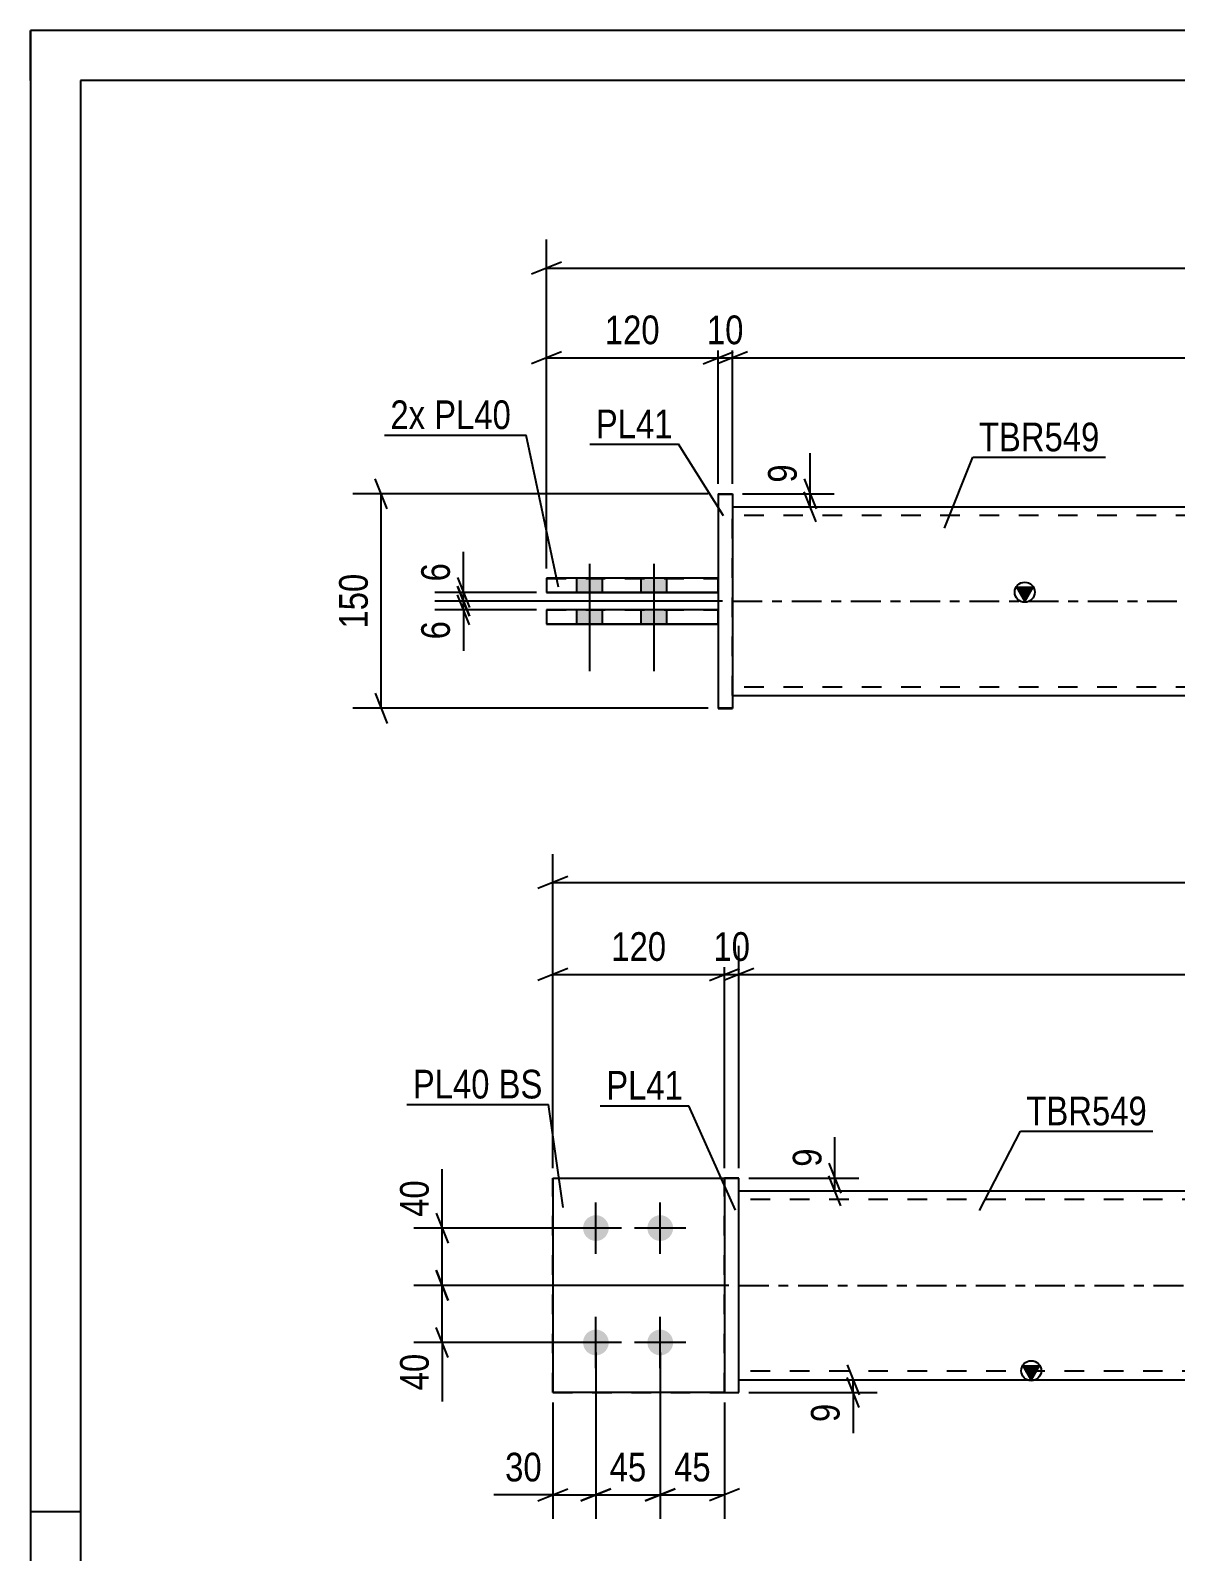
# Model space of a CAD drawing. Header units: millimetres. Extents: x 0 to 420, y 0 to 297.
# Drawn here: x 0 to 114.4, y 145 to 297 of the extents above; entities that cross this region are included whole.
import ezdxf

# ---------------------------------------------------------------- set-up
doc = ezdxf.new("R2010")
doc.units = ezdxf.units.MM
doc.linetypes.add('DXK_LINE_DOT2', pattern=[3.9198, 1.9599, -1.9599])
doc.linetypes.add('DXK_LINE_DOT3', pattern=[5.9187, 2.979, -0.9799, 0.9799, -0.9799])
doc.styles.add('Arial Narrow', font='ARIALN.TTF', dxfattribs={"height": 0.2})

# ---------------------------------------------------------------- blocks, each defined once
blk = doc.blocks.new('Unknown-585696815-1128')
at = {"color": 5, "linetype": 'Continuous'}
for p, q in [((420, 297), (0, 297)), ((0, 297), (0, 0)), ((0, 292), (0, 297)), ((415, 292), (5, 292)), ((5, 292), (5, 5)), ((5, 149), (0, 149))]:
    blk.add_line(p, q, dxfattribs=at)
blk = doc.blocks.new('Part-585696815-1898 - 1892')
at = {"linetype": 'Continuous'}
blk.add_hatch(color=2, dxfattribs=at).paths.add_polyline_path([(99.98, 162.19), (99.18, 163.59), (100.78, 163.59)])
at = {"color": 2, "linetype": 'Continuous'}
for p, q in [((70.77, 181.05), (187.58, 181.05)), ((99.98, 162.19), (99.18, 163.59)), ((99.18, 163.59), (100.78, 163.59)), ((100.78, 163.59), (99.98, 162.19)), ((70.77, 162.19), (187.58, 162.19))]:
    blk.add_line(p, q, dxfattribs=at)
at = {"color": 7, "linetype": 'DXK_LINE_DOT2'}
for p, q in [((70.77, 162.19), (70.77, 181.05)), ((187.58, 162.19), (187.58, 181.05)), ((187.58, 180.19), (70.77, 180.19)), ((187.58, 163.05), (70.77, 163.05))]:
    blk.add_line(p, q, dxfattribs=at)
at = {"color": 7, "linetype": 'DXK_LINE_DOT3'}
blk.add_line((70.77, 171.62), (187.58, 171.62), dxfattribs=at)
at = {"color": 2, "linetype": 'Continuous'}
blk.add_circle((99.98, 163.09), 1, dxfattribs=at)
blk = doc.blocks.new('Part-585696815-1915 - 1892')
at = {"color": 2, "linetype": 'Continuous'}
for p, q in [((52.2, 182.34), (69.35, 182.34)), ((52.2, 182.34), (52.2, 160.91)), ((69.35, 160.91), (52.2, 160.91)), ((52.2, 160.91), (52.2, 160.91)), ((69.35, 160.91), (69.35, 160.91)), ((69.35, 160.91), (69.35, 160.91))]:
    blk.add_line(p, q, dxfattribs=at)
at = {"color": 7, "linetype": 'DXK_LINE_DOT2'}
for p, q in [((52.2, 182.34), (69.35, 182.34)), ((69.35, 182.34), (69.35, 182.34)), ((69.35, 182.34), (69.35, 160.91)), ((52.2, 160.91), (69.35, 160.91)), ((52.2, 160.91), (52.2, 160.91))]:
    blk.add_line(p, q, dxfattribs=at)
blk = doc.blocks.new('Part-585696815-1920 - 1892')
at = {"color": 7, "linetype": 'DXK_LINE_DOT2'}
for p, q in [((52.2, 182.34), (69.35, 182.34)), ((52.2, 182.34), (69.35, 182.34)), ((52.2, 160.91), (52.2, 182.34)), ((69.35, 182.34), (69.35, 182.34)), ((69.35, 160.91), (69.35, 182.34)), ((52.2, 160.91), (69.35, 160.91))]:
    blk.add_line(p, q, dxfattribs=at)
at = {"color": 2, "linetype": 'Continuous'}
for p, q in [((69.35, 160.91), (52.2, 160.91)), ((52.2, 160.91), (52.2, 160.91)), ((69.35, 160.91), (69.35, 160.91))]:
    blk.add_line(p, q, dxfattribs=at)
blk = doc.blocks.new('Part-585696815-1925 - 1892')
at = {"color": 2, "linetype": 'Continuous'}
for p, q in [((70.77, 182.34), (69.35, 182.34)), ((69.35, 182.34), (69.35, 160.9)), ((70.77, 160.9), (70.77, 182.34)), ((69.35, 160.91), (70.77, 160.91)), ((69.35, 160.9), (70.77, 160.9)), ((70.77, 160.91), (70.77, 160.9))]:
    blk.add_line(p, q, dxfattribs=at)
at = {"color": 7, "linetype": 'DXK_LINE_DOT2'}
blk.add_line((69.35, 182.33), (70.77, 182.33), dxfattribs=at)
blk = doc.blocks.new('Bolt-585696815-1926 - 1892')
at = {"linetype": 'Continuous'}
for points in [[(56.49, 176.05), (56.22, 176.08), (55.97, 176.16), (55.73, 176.3), (55.53, 176.48), (55.37, 176.7), (55.27, 176.94), (55.21, 177.2), (55.21, 177.47), (55.27, 177.74), (55.37, 177.98), (55.53, 178.2), (55.73, 178.38), (55.97, 178.51), (56.22, 178.6), (56.49, 178.62), (56.76, 178.6), (57.01, 178.51), (57.24, 178.38), (57.44, 178.2), (57.6, 177.98), (57.71, 177.74), (57.77, 177.47), (57.77, 177.2), (57.71, 176.94), (57.6, 176.7), (57.44, 176.48), (57.24, 176.3), (57.01, 176.16), (56.76, 176.08)], [(62.92, 176.05), (62.65, 176.08), (62.39, 176.16), (62.16, 176.3), (61.96, 176.48), (61.8, 176.7), (61.69, 176.94), (61.64, 177.2), (61.64, 177.47), (61.69, 177.74), (61.8, 177.98), (61.96, 178.2), (62.16, 178.38), (62.39, 178.51), (62.65, 178.6), (62.92, 178.62), (63.18, 178.6), (63.44, 178.51), (63.67, 178.38), (63.87, 178.2), (64.03, 177.98), (64.14, 177.74), (64.2, 177.47), (64.2, 177.2), (64.14, 176.94), (64.03, 176.7), (63.87, 176.48), (63.67, 176.3), (63.44, 176.16), (63.18, 176.08)], [(56.49, 164.62), (56.22, 164.65), (55.97, 164.74), (55.73, 164.87), (55.53, 165.05), (55.37, 165.27), (55.27, 165.51), (55.21, 165.78), (55.21, 166.04), (55.27, 166.31), (55.37, 166.55), (55.53, 166.77), (55.73, 166.95), (55.97, 167.08), (56.22, 167.17), (56.49, 167.2), (56.76, 167.17), (57.01, 167.08), (57.24, 166.95), (57.44, 166.77), (57.6, 166.55), (57.71, 166.31), (57.77, 166.04), (57.77, 165.78), (57.71, 165.51), (57.6, 165.27), (57.44, 165.05), (57.24, 164.87), (57.01, 164.74), (56.76, 164.65)], [(62.92, 164.62), (62.65, 164.65), (62.39, 164.74), (62.16, 164.87), (61.96, 165.05), (61.8, 165.27), (61.69, 165.51), (61.64, 165.78), (61.64, 166.04), (61.69, 166.31), (61.8, 166.55), (61.96, 166.77), (62.16, 166.95), (62.39, 167.08), (62.65, 167.17), (62.92, 167.2), (63.18, 167.17), (63.44, 167.08), (63.67, 166.95), (63.87, 166.77), (64.03, 166.55), (64.14, 166.31), (64.2, 166.04), (64.2, 165.78), (64.14, 165.51), (64.03, 165.27), (63.87, 165.05), (63.67, 164.87), (63.44, 164.74), (63.18, 164.65)]]:
    blk.add_hatch(color=1, dxfattribs=at).paths.add_polyline_path(points)
at = {"color": 1, "linetype": 'Continuous'}
for p, q in [((56.49, 174.77), (56.49, 179.91)), ((62.92, 174.77), (62.92, 179.91)), ((59.06, 177.34), (53.92, 177.34)), ((65.49, 177.34), (60.35, 177.34)), ((56.49, 163.34), (56.49, 168.48)), ((62.92, 163.34), (62.92, 168.48)), ((59.06, 165.91), (53.92, 165.91)), ((65.49, 165.91), (60.35, 165.91))]:
    blk.add_line(p, q, dxfattribs=at)
blk = doc.blocks.new('Bolt-585696815-1604 - 1592')
at = {"linetype": 'Continuous'}
for points in [[(54.55, 240.83), (57.13, 240.83), (57.13, 242.26), (54.55, 242.26)], [(54.55, 240.83), (57.13, 240.83), (57.13, 242.26), (54.55, 242.26)], [(60.98, 240.83), (63.55, 240.83), (63.55, 242.26), (60.98, 242.26)], [(60.98, 240.83), (63.55, 240.83), (63.55, 242.26), (60.98, 242.26)], [(54.55, 237.69), (57.13, 237.69), (57.13, 239.12), (54.55, 239.12)], [(54.55, 237.69), (57.13, 237.69), (57.13, 239.11), (54.55, 239.11)], [(60.98, 237.69), (63.55, 237.69), (63.55, 239.12), (60.98, 239.12)], [(60.98, 237.69), (63.55, 237.69), (63.55, 239.11), (60.98, 239.11)]]:
    blk.add_hatch(color=1, dxfattribs=at).paths.add_polyline_path(points)
at = {"color": 1, "linetype": 'Continuous'}
for p, q in [((55.84, 243.69), (55.84, 232.98)), ((55.84, 243.69), (55.84, 232.97)), ((62.27, 243.69), (62.27, 232.98)), ((62.27, 243.69), (62.27, 232.97)), ((54.55, 242.26), (54.55, 240.83)), ((54.55, 242.26), (54.55, 240.83)), ((57.13, 242.26), (57.13, 240.83)), ((57.13, 242.26), (57.13, 240.83)), ((60.98, 242.26), (60.98, 240.83)), ((60.98, 242.26), (60.98, 240.83)), ((63.55, 242.26), (63.55, 240.83)), ((63.55, 242.26), (63.55, 240.83)), ((54.55, 239.12), (54.55, 237.69)), ((54.55, 239.11), (54.55, 237.69)), ((57.13, 239.12), (57.13, 237.69)), ((57.13, 239.11), (57.13, 237.69)), ((60.98, 239.12), (60.98, 237.69)), ((60.98, 239.11), (60.98, 237.69)), ((63.55, 239.12), (63.55, 237.69)), ((63.55, 239.11), (63.55, 237.69))]:
    blk.add_line(p, q, dxfattribs=at)
blk = doc.blocks.new('Part-585696815-1609 - 1592')
at = {"color": 2, "linetype": 'Continuous'}
for p, q in [((68.7, 250.69), (70.13, 250.69)), ((68.7, 250.69), (68.7, 229.27)), ((70.13, 250.69), (70.13, 229.25)), ((70.13, 229.27), (68.7, 229.27)), ((68.7, 229.27), (68.7, 229.25)), ((68.7, 229.27), (68.7, 229.25)), ((68.7, 229.25), (70.13, 229.25))]:
    blk.add_line(p, q, dxfattribs=at)
at = {"color": 7, "linetype": 'DXK_LINE_DOT2'}
for p, q in [((68.7, 250.68), (70.13, 250.68)), ((70.13, 250.68), (70.13, 250.69))]:
    blk.add_line(p, q, dxfattribs=at)
blk = doc.blocks.new('Part-585696815-1624 - 1592')
at = {"color": 2, "linetype": 'Continuous'}
for p, q in [((68.7, 242.27), (51.55, 242.27)), ((51.55, 242.27), (51.55, 240.84)), ((68.7, 240.84), (68.7, 242.27)), ((51.55, 240.84), (68.7, 240.84)), ((51.55, 240.83), (51.55, 240.84)), ((51.55, 240.84), (51.55, 240.83)), ((68.7, 240.83), (51.55, 240.83))]:
    blk.add_line(p, q, dxfattribs=at)
at = {"color": 7, "linetype": 'DXK_LINE_DOT2'}
for p, q in [((51.55, 242.25), (68.7, 242.25)), ((68.7, 240.83), (68.7, 240.84)), ((68.7, 240.84), (68.7, 240.83))]:
    blk.add_line(p, q, dxfattribs=at)
blk = doc.blocks.new('Part-585696815-1659 - 1592')
at = {"linetype": 'Continuous'}
blk.add_hatch(color=2, dxfattribs=at).paths.add_polyline_path([(99.33, 239.97), (98.53, 241.37), (100.13, 241.37)])
at = {"color": 2, "linetype": 'Continuous'}
for p, q in [((70.13, 249.4), (186.93, 249.4)), ((99.33, 239.97), (98.53, 241.37)), ((98.53, 241.37), (100.13, 241.37)), ((100.13, 241.37), (99.33, 239.97)), ((70.13, 230.55), (186.93, 230.55))]:
    blk.add_line(p, q, dxfattribs=at)
at = {"color": 7, "linetype": 'DXK_LINE_DOT2'}
for p, q in [((70.13, 230.55), (70.13, 249.4)), ((186.93, 249.4), (186.93, 230.55)), ((186.93, 248.55), (70.13, 248.55)), ((186.93, 231.4), (70.13, 231.4))]:
    blk.add_line(p, q, dxfattribs=at)
at = {"color": 7, "linetype": 'DXK_LINE_DOT3'}
blk.add_line((70.13, 239.97), (186.93, 239.97), dxfattribs=at)
at = {"color": 2, "linetype": 'Continuous'}
blk.add_circle((99.33, 240.87), 1, dxfattribs=at)
blk = doc.blocks.new('Part-585696815-1680 - 1592')
at = {"color": 2, "linetype": 'Continuous'}
for p, q in [((68.7, 239.12), (51.55, 239.12)), ((51.55, 239.12), (51.55, 237.69)), ((68.7, 237.69), (68.7, 239.12)), ((51.55, 237.69), (68.7, 237.69)), ((51.55, 237.68), (51.55, 237.69)), ((51.55, 237.69), (51.55, 237.68)), ((68.7, 237.68), (51.55, 237.68))]:
    blk.add_line(p, q, dxfattribs=at)
at = {"color": 7, "linetype": 'DXK_LINE_DOT2'}
for p, q in [((51.55, 239.11), (68.7, 239.11)), ((68.7, 237.69), (68.7, 237.68)), ((68.7, 237.68), (68.7, 237.69))]:
    blk.add_line(p, q, dxfattribs=at)
blk = doc.blocks.new('StraightDimension-585696815-2147 - 1892')
at = {"color": 7, "linetype": 'Continuous'}
for p, q in [((62.92, 164.91), (62.92, 148.28)), ((69.35, 159.91), (69.35, 148.28)), ((61.42, 150.08), (64.42, 151.28)), ((62.92, 150.68), (69.35, 150.68)), ((70.85, 151.28), (67.85, 150.08))]:
    blk.add_line(p, q, dxfattribs=at)
at = {"color": 0}
blk.add_wipeout([(68.56, 151.43), (68.56, 155.63), (63.7, 155.63), (63.7, 151.43)], dxfattribs=at)
at = {"color": 3, "style": 'Arial Narrow'}
blk.add_text('45', height=2.863, dxfattribs=at).set_placement((64.3, 152.03))
blk = doc.blocks.new('StraightDimension-585696815-2167 - 1892')
at = {"color": 7, "linetype": 'Continuous'}
for p, q in [((56.49, 164.91), (56.49, 148.28)), ((52.2, 159.91), (52.2, 148.28)), ((50.7, 150.08), (53.7, 151.28)), ((52.2, 150.68), (56.49, 150.68)), ((57.99, 151.28), (54.99, 150.08))]:
    blk.add_line(p, q, dxfattribs=at)
at = {"color": 0}
blk.add_wipeout([(51.68, 151.43), (51.68, 155.63), (46.82, 155.63), (46.82, 151.43)], dxfattribs=at)
at = {"color": 7, "linetype": 'Continuous'}
blk.add_line((52.2, 150.68), (46.3, 150.68), dxfattribs=at)
blk.add_line((52.2, 150.68), (46.3, 150.68), dxfattribs=at)
at = {"color": 3, "style": 'Arial Narrow'}
blk.add_text('30', height=2.863, dxfattribs=at).set_placement((47.42, 152.03))
blk = doc.blocks.new('StraightDimension-585696815-4877 - 1892')
at = {"color": 7, "linetype": 'Continuous'}
for p, q in [((52.2, 183.34), (52.2, 214.71)), ((206.15, 183.34), (206.15, 214.71)), ((53.7, 212.46), (50.7, 211.26)), ((52.2, 211.86), (206.15, 211.86)), ((204.65, 211.26), (207.65, 212.46))]:
    blk.add_line(p, q, dxfattribs=at)
at = {"color": 0}
blk.add_wipeout([(133.43, 212.61), (133.43, 216.81), (124.92, 216.81), (124.92, 212.61)], dxfattribs=at)
at = {"color": 3, "style": 'Arial Narrow'}
blk.add_text('1078', height=2.863, dxfattribs=at).set_placement((125.52, 213.21))
blk = doc.blocks.new('StraightDimension-585696815-2160 - 1892')
at = {"color": 7, "linetype": 'Continuous'}
for p, q in [((56.49, 164.91), (56.49, 148.28)), ((62.92, 164.91), (62.92, 148.28)), ((54.99, 150.08), (57.99, 151.28)), ((56.49, 150.68), (62.92, 150.68)), ((64.42, 151.28), (61.42, 150.08))]:
    blk.add_line(p, q, dxfattribs=at)
at = {"color": 0}
blk.add_wipeout([(62.13, 151.43), (62.13, 155.63), (57.27, 155.63), (57.27, 151.43)], dxfattribs=at)
at = {"color": 3, "style": 'Arial Narrow'}
blk.add_text('45', height=2.863, dxfattribs=at).set_placement((57.87, 152.03))
blk = doc.blocks.new('StraightDimension-585696815-2127 - 1892')
at = {"color": 7, "linetype": 'Continuous'}
for p, q in [((81.58, 163.69), (82.78, 160.69)), ((71.77, 162.19), (84.58, 162.19)), ((82.78, 159.41), (81.58, 162.41)), ((82.18, 160.91), (82.18, 162.19)), ((71.77, 160.91), (84.58, 160.91))]:
    blk.add_line(p, q, dxfattribs=at)
at = {"color": 0}
blk.add_wipeout([(81.43, 160.39), (77.23, 160.39), (77.23, 157.36), (81.43, 157.36)], dxfattribs=at)
at = {"color": 7, "linetype": 'Continuous'}
blk.add_line((82.18, 160.91), (82.18, 156.84), dxfattribs=at)
blk.add_line((82.18, 160.91), (82.18, 156.84), dxfattribs=at)
at = {"color": 3, "style": 'Arial Narrow'}
blk.add_text('9', height=2.86, rotation=90.0002, dxfattribs=at).set_placement((80.83, 157.96))
blk = doc.blocks.new('StraightDimension-585696815-1934 - 1892')
at = {"color": 7, "linetype": 'Continuous'}
for p, q in [((52.2, 183.34), (52.2, 205.54)), ((69.35, 183.34), (69.35, 205.54)), ((53.7, 203.29), (50.7, 202.09)), ((52.2, 202.69), (69.35, 202.69)), ((67.85, 202.09), (70.85, 203.29))]:
    blk.add_line(p, q, dxfattribs=at)
at = {"color": 0}
blk.add_wipeout([(64.12, 203.44), (64.12, 207.64), (57.43, 207.64), (57.43, 203.44)], dxfattribs=at)
at = {"color": 3, "style": 'Arial Narrow'}
blk.add_text('120', height=2.863, dxfattribs=at).set_placement((58.03, 204.04))
blk = doc.blocks.new('StraightDimension-585696815-1956 - 1892')
at = {"color": 7, "linetype": 'Continuous'}
for p, q in [((69.35, 183.34), (69.35, 205.54)), ((70.77, 183.34), (70.77, 205.54)), ((67.85, 202.09), (70.85, 203.29)), ((72.27, 203.29), (69.27, 202.09)), ((69.35, 202.69), (70.77, 202.69))]:
    blk.add_line(p, q, dxfattribs=at)
at = {"color": 0}
blk.add_wipeout([(72.49, 203.44), (72.49, 207.64), (67.63, 207.64), (67.63, 203.44)], dxfattribs=at)
at = {"color": 3, "style": 'Arial Narrow'}
blk.add_text('10', height=2.863, dxfattribs=at).set_placement((68.23, 204.04))
blk = doc.blocks.new('StraightDimension-585696815-1973 - 1892')
at = {"color": 7, "linetype": 'Continuous'}
for p, q in [((70.77, 183.34), (70.77, 205.54)), ((187.58, 184.76), (187.58, 205.54)), ((72.27, 203.29), (69.27, 202.09)), ((70.77, 202.69), (187.58, 202.69)), ((186.08, 202.09), (189.08, 203.29))]:
    blk.add_line(p, q, dxfattribs=at)
at = {"color": 0}
blk.add_wipeout([(132.52, 203.44), (132.52, 207.64), (125.84, 207.64), (125.84, 203.44)], dxfattribs=at)
at = {"color": 3, "style": 'Arial Narrow'}
blk.add_text('818', height=2.863, dxfattribs=at).set_placement((126.44, 204.04))
blk = doc.blocks.new('StraightDimension-585696815-2091 - 1892')
at = {"color": 7, "linetype": 'Continuous'}
for p, q in [((40.54, 173.12), (41.74, 170.12)), ((69.77, 171.62), (38.29, 171.62)), ((41.14, 165.91), (41.14, 171.62)), ((41.74, 164.41), (40.54, 167.41)), ((55.49, 165.91), (38.29, 165.91))]:
    blk.add_line(p, q, dxfattribs=at)
at = {"color": 0}
blk.add_wipeout([(40.39, 165.38), (36.19, 165.38), (36.19, 160.53), (40.39, 160.53)], dxfattribs=at)
at = {"color": 7, "linetype": 'Continuous'}
blk.add_line((41.14, 165.91), (41.14, 160), dxfattribs=at)
blk.add_line((41.14, 165.91), (41.14, 160), dxfattribs=at)
at = {"color": 3, "style": 'Arial Narrow'}
blk.add_text('40', height=2.863, rotation=90.0002, dxfattribs=at).set_placement((39.79, 161.13))
blk = doc.blocks.new('StraightDimension-585696815-2104 - 1892')
at = {"color": 7, "linetype": 'Continuous'}
for p, q in [((40.54, 178.84), (41.74, 175.84)), ((55.49, 177.34), (38.29, 177.34)), ((41.14, 171.62), (41.14, 177.34)), ((41.74, 170.12), (40.54, 173.12)), ((69.77, 171.62), (38.29, 171.62))]:
    blk.add_line(p, q, dxfattribs=at)
at = {"color": 0}
blk.add_wipeout([(40.39, 182.72), (36.19, 182.72), (36.19, 177.86), (40.39, 177.86)], dxfattribs=at)
at = {"color": 7, "linetype": 'Continuous'}
blk.add_line((41.14, 177.34), (41.14, 183.24), dxfattribs=at)
blk.add_line((41.14, 177.34), (41.14, 183.24), dxfattribs=at)
at = {"color": 3, "style": 'Arial Narrow'}
blk.add_text('40', height=2.863, rotation=90.0002, dxfattribs=at).set_placement((39.79, 178.46))
blk = doc.blocks.new('StraightDimension-585696815-2118 - 1892')
at = {"color": 7, "linetype": 'Continuous'}
for p, q in [((79.77, 183.84), (80.97, 180.84)), ((80.97, 179.55), (79.77, 182.55)), ((71.77, 182.34), (82.77, 182.34)), ((71.77, 181.05), (82.77, 181.05)), ((80.37, 181.05), (80.37, 182.34))]:
    blk.add_line(p, q, dxfattribs=at)
at = {"color": 0}
blk.add_wipeout([(79.62, 185.9), (75.42, 185.9), (75.42, 182.87), (79.62, 182.87)], dxfattribs=at)
at = {"color": 7, "linetype": 'Continuous'}
blk.add_line((80.37, 182.34), (80.37, 186.42), dxfattribs=at)
blk.add_line((80.37, 182.34), (80.37, 186.42), dxfattribs=at)
at = {"color": 3, "style": 'Arial Narrow'}
blk.add_text('9', height=2.86, rotation=90.0002, dxfattribs=at).set_placement((79.02, 183.47))
blk = doc.blocks.new('StraightDimension-585696815-1790 - 1592')
at = {"color": 7, "linetype": 'Continuous'}
for p, q in [((35.65, 249.19), (34.45, 252.19)), ((67.7, 250.69), (32.2, 250.69)), ((35.05, 229.27), (35.05, 250.69)), ((34.45, 230.77), (35.65, 227.77)), ((67.7, 229.27), (32.2, 229.27))]:
    blk.add_line(p, q, dxfattribs=at)
at = {"color": 0}
blk.add_wipeout([(34.3, 243.32), (30.1, 243.32), (30.1, 236.64), (34.3, 236.64)], dxfattribs=at)
at = {"color": 3, "style": 'Arial Narrow'}
blk.add_text('150', height=2.863, rotation=90.0002, dxfattribs=at).set_placement((33.7, 237.24))
blk = doc.blocks.new('StraightDimension-585696815-1776 - 1592')
at = {"color": 7, "linetype": 'Continuous'}
for p, q in [((51.55, 243.25), (51.55, 276.1)), ((205.5, 243.25), (205.5, 276.1)), ((53.05, 273.85), (50.05, 272.65)), ((204, 272.65), (207, 273.85)), ((51.55, 273.25), (205.5, 273.25))]:
    blk.add_line(p, q, dxfattribs=at)
at = {"color": 0}
blk.add_wipeout([(132.79, 274), (132.79, 278.2), (124.27, 278.2), (124.27, 274)], dxfattribs=at)
at = {"color": 3, "style": 'Arial Narrow'}
blk.add_text('1078', height=2.863, dxfattribs=at).set_placement((124.87, 274.6))
blk = doc.blocks.new('StraightDimension-585696815-1817 - 1592')
at = {"color": 7, "linetype": 'Continuous'}
for p, q in [((42.65, 242.33), (43.85, 239.33)), ((50.55, 240.83), (40.4, 240.83)), ((43.85, 238.47), (42.65, 241.47)), ((43.25, 239.97), (43.25, 240.83)), ((69.13, 239.97), (40.4, 239.97))]:
    blk.add_line(p, q, dxfattribs=at)
at = {"color": 0}
blk.add_wipeout([(42.5, 244.38), (38.3, 244.38), (38.3, 241.35), (42.5, 241.35)], dxfattribs=at)
at = {"color": 7, "linetype": 'Continuous'}
blk.add_line((43.25, 240.83), (43.25, 244.9), dxfattribs=at)
blk.add_line((43.25, 240.83), (43.25, 244.9), dxfattribs=at)
at = {"color": 3, "style": 'Arial Narrow'}
blk.add_text('6', height=2.86, rotation=90.0002, dxfattribs=at).set_placement((41.9, 241.95))
blk = doc.blocks.new('StraightDimension-585696815-1682 - 1592')
at = {"color": 7, "linetype": 'Continuous'}
for p, q in [((77.3, 252.19), (78.5, 249.19)), ((78.5, 247.9), (77.3, 250.9)), ((71.13, 250.69), (80.3, 250.69)), ((71.13, 249.4), (80.3, 249.4)), ((77.9, 249.4), (77.9, 250.69))]:
    blk.add_line(p, q, dxfattribs=at)
at = {"color": 0}
blk.add_wipeout([(77.15, 254.25), (72.95, 254.25), (72.95, 251.22), (77.15, 251.22)], dxfattribs=at)
at = {"color": 7, "linetype": 'Continuous'}
blk.add_line((77.9, 250.69), (77.9, 254.77), dxfattribs=at)
blk.add_line((77.9, 250.69), (77.9, 254.77), dxfattribs=at)
at = {"color": 3, "style": 'Arial Narrow'}
blk.add_text('9', height=2.86, rotation=90.0002, dxfattribs=at).set_placement((76.55, 251.82))
blk = doc.blocks.new('StraightDimension-585696815-1745 - 1592')
at = {"color": 7, "linetype": 'Continuous'}
for p, q in [((70.13, 251.69), (70.13, 267.15)), ((186.93, 253.12), (186.93, 267.15)), ((71.63, 264.9), (68.63, 263.7)), ((185.43, 263.7), (188.43, 264.9)), ((70.13, 264.3), (186.93, 264.3))]:
    blk.add_line(p, q, dxfattribs=at)
at = {"color": 0}
blk.add_wipeout([(131.87, 265.05), (131.87, 269.25), (125.19, 269.25), (125.19, 265.05)], dxfattribs=at)
at = {"color": 3, "style": 'Arial Narrow'}
blk.add_text('818', height=2.863, dxfattribs=at).set_placement((125.79, 265.65))
blk = doc.blocks.new('StraightDimension-585696815-1755 - 1592')
at = {"color": 7, "linetype": 'Continuous'}
for p, q in [((51.55, 243.25), (51.55, 267.15)), ((68.7, 251.69), (68.7, 267.15)), ((53.05, 264.9), (50.05, 263.7)), ((67.2, 263.7), (70.2, 264.9)), ((51.55, 264.3), (68.7, 264.3))]:
    blk.add_line(p, q, dxfattribs=at)
at = {"color": 0}
blk.add_wipeout([(63.47, 265.05), (63.47, 269.25), (56.78, 269.25), (56.78, 265.05)], dxfattribs=at)
at = {"color": 3, "style": 'Arial Narrow'}
blk.add_text('120', height=2.863, dxfattribs=at).set_placement((57.38, 265.65))
blk = doc.blocks.new('StraightDimension-585696815-1765 - 1592')
at = {"color": 7, "linetype": 'Continuous'}
for p, q in [((68.7, 251.69), (68.7, 267.15)), ((70.13, 251.69), (70.13, 267.15)), ((67.2, 263.7), (70.2, 264.9)), ((71.63, 264.9), (68.63, 263.7)), ((68.7, 264.3), (70.13, 264.3))]:
    blk.add_line(p, q, dxfattribs=at)
at = {"color": 0}
blk.add_wipeout([(71.84, 265.05), (71.84, 269.25), (66.98, 269.25), (66.98, 265.05)], dxfattribs=at)
at = {"color": 3, "style": 'Arial Narrow'}
blk.add_text('10', height=2.863, dxfattribs=at).set_placement((67.58, 265.65))
blk = doc.blocks.new('StraightDimension-585696815-1801 - 1592')
at = {"color": 7, "linetype": 'Continuous'}
for p, q in [((42.65, 241.47), (43.85, 238.47)), ((43.85, 237.61), (42.65, 240.61)), ((69.13, 239.97), (40.4, 239.97)), ((50.55, 239.11), (40.4, 239.11)), ((43.25, 239.11), (43.25, 239.97))]:
    blk.add_line(p, q, dxfattribs=at)
at = {"color": 0}
blk.add_wipeout([(42.5, 238.59), (38.3, 238.59), (38.3, 235.56), (42.5, 235.56)], dxfattribs=at)
at = {"color": 7, "linetype": 'Continuous'}
blk.add_line((43.25, 239.11), (43.25, 235.03), dxfattribs=at)
blk.add_line((43.25, 239.11), (43.25, 235.03), dxfattribs=at)
at = {"color": 3, "style": 'Arial Narrow'}
blk.add_text('6', height=2.86, rotation=90.0002, dxfattribs=at).set_placement((41.9, 236.16))
blk = doc.blocks.new('Mark-585696815-1894 - 1892')
at = {"color": 0}
blk.add_wipeout([(111.54, 187.61), (111.54, 190.61), (99.49, 190.61), (99.49, 187.61)], dxfattribs=at)
blk.add_wipeout([(111.54, 187.61), (111.54, 190.61), (99.49, 190.61), (99.49, 187.61)], dxfattribs=at)
at = {"color": 30, "linetype": 'Continuous'}
for p, q in [((94.81, 179.11), (98.89, 187.01)), ((98.89, 187.01), (112.14, 187.01))]:
    blk.add_line(p, q, dxfattribs=at)
at = {"color": 3, "style": 'Arial Narrow'}
blk.add_text('TBR549', height=2.863, dxfattribs=at).set_placement((99.49, 187.61))
blk = doc.blocks.new('Mark-585696815-1921 - 1892')
at = {"color": 0}
blk.add_wipeout([(65.19, 190.17), (65.19, 193.17), (57.52, 193.17), (57.52, 190.17)], dxfattribs=at)
blk.add_wipeout([(65.19, 190.17), (65.19, 193.17), (57.52, 193.17), (57.52, 190.17)], dxfattribs=at)
at = {"color": 30, "linetype": 'Continuous'}
for p in [(56.92, 189.57), (70.42, 179.13)]:
    blk.add_line(p, (65.79, 189.57), dxfattribs=at)
at = {"color": 3, "style": 'Arial Narrow'}
blk.add_text('PL41', height=2.863, dxfattribs=at).set_placement((57.52, 190.17))
blk = doc.blocks.new('MarkSet-585696815-2220 - 1892')
at = {"color": 0}
for points in [[(45.87, 190.29), (45.87, 193.29), (38.2, 193.29), (38.2, 190.29)], [(51.16, 190.29), (51.16, 193.29), (46.77, 193.29), (46.77, 190.29)]]:
    blk.add_wipeout(points, dxfattribs=at)
for points in [[(45.87, 190.29), (45.87, 193.29), (38.2, 193.29), (38.2, 190.29)], [(51.16, 190.29), (51.16, 193.29), (46.77, 193.29), (46.77, 190.29)]]:
    blk.add_wipeout(points, dxfattribs=at)
at = {"color": 30, "linetype": 'Continuous'}
for p in [(37.6, 189.69), (53.21, 179.41)]:
    blk.add_line(p, (51.76, 189.69), dxfattribs=at)
at = {"color": 3, "style": 'Arial Narrow'}
for s, p in [('PL40', (38.2, 190.29)), ('BS', (46.77, 190.29))]:
    blk.add_text(s, height=2.863, dxfattribs=at).set_placement(p)
blk = doc.blocks.new('Mark-585696815-1605 - 1592')
at = {"color": 0}
blk.add_wipeout([(64.15, 256.25), (64.15, 259.25), (56.48, 259.25), (56.48, 256.25)], dxfattribs=at)
blk.add_wipeout([(64.15, 256.25), (64.15, 259.25), (56.48, 259.25), (56.48, 256.25)], dxfattribs=at)
at = {"color": 30, "linetype": 'Continuous'}
for p in [(55.88, 255.65), (69.24, 248.51)]:
    blk.add_line(p, (64.75, 255.65), dxfattribs=at)
at = {"color": 3, "style": 'Arial Narrow'}
blk.add_text('PL41', height=2.863, dxfattribs=at).set_placement((56.48, 256.25))
blk = doc.blocks.new('Mark-585696815-1655 - 1592')
at = {"color": 0}
blk.add_wipeout([(106.81, 254.95), (106.81, 257.95), (94.75, 257.95), (94.75, 254.95)], dxfattribs=at)
blk.add_wipeout([(106.81, 254.95), (106.81, 257.95), (94.75, 257.95), (94.75, 254.95)], dxfattribs=at)
at = {"color": 30, "linetype": 'Continuous'}
for p, q in [((91.33, 247.28), (94.15, 254.35)), ((94.15, 254.35), (107.41, 254.35))]:
    blk.add_line(p, q, dxfattribs=at)
at = {"color": 3, "style": 'Arial Narrow'}
blk.add_text('TBR549', height=2.863, dxfattribs=at).set_placement((94.75, 254.95))
blk = doc.blocks.new('MarkSet-585696815-1855 - 1592')
at = {"color": 30, "linetype": 'Continuous'}
blk.add_line((52.77, 241.38), (49.51, 256.57), dxfattribs=at)
at = {"color": 0}
for points in [[(39.43, 257.17), (39.43, 260.17), (35.96, 260.17), (35.96, 257.17)], [(48.01, 257.17), (48.01, 260.17), (40.33, 260.17), (40.33, 257.17)]]:
    blk.add_wipeout(points, dxfattribs=at)
for points in [[(39.43, 257.17), (39.43, 260.17), (35.96, 260.17), (35.96, 257.17)], [(48.01, 257.17), (48.01, 260.17), (40.33, 260.17), (40.33, 257.17)]]:
    blk.add_wipeout(points, dxfattribs=at)
at = {"color": 30, "linetype": 'Continuous'}
blk.add_line((35.36, 256.57), (49.51, 256.57), dxfattribs=at)
at = {"color": 3, "style": 'Arial Narrow'}
for s, p in [('2x', (35.96, 257.17)), ('PL40', (40.33, 257.17))]:
    blk.add_text(s, height=2.863, dxfattribs=at).set_placement(p)

msp = doc.modelspace()

# ---------------------------------------------------------------- block references
for name in ['Unknown-585696815-1128', 'Part-585696815-1609 - 1592', 'Part-585696815-1659 - 1592', 'Bolt-585696815-1604 - 1592', 'Part-585696815-1624 - 1592', 'Part-585696815-1680 - 1592', 'Part-585696815-1915 - 1892', 'Part-585696815-1920 - 1892', 'Part-585696815-1925 - 1892', 'Part-585696815-1898 - 1892', 'Bolt-585696815-1926 - 1892']:
    msp.add_blockref(name, (0, 0))

# ---------------------------------------------------------------- next in the draw order: block references
for name in ['StraightDimension-585696815-1790 - 1592', 'StraightDimension-585696815-4877 - 1892', 'StraightDimension-585696815-2167 - 1892', 'StraightDimension-585696815-2147 - 1892', 'StraightDimension-585696815-2127 - 1892']:
    msp.add_blockref(name, (0, 0))

# ---------------------------------------------------------------- next in the draw order: block references
for name in ['StraightDimension-585696815-1776 - 1592', 'StraightDimension-585696815-1934 - 1892', 'StraightDimension-585696815-2160 - 1892']:
    msp.add_blockref(name, (0, 0))

# ---------------------------------------------------------------- next in the draw order: block references
for name in ['StraightDimension-585696815-1682 - 1592', 'StraightDimension-585696815-1817 - 1592', 'StraightDimension-585696815-1956 - 1892', 'StraightDimension-585696815-2091 - 1892']:
    msp.add_blockref(name, (0, 0))

# ---------------------------------------------------------------- next in the draw order: block references
for name in ['StraightDimension-585696815-1745 - 1592', 'StraightDimension-585696815-1801 - 1592', 'StraightDimension-585696815-1973 - 1892']:
    msp.add_blockref(name, (0, 0))

# ---------------------------------------------------------------- next in the draw order: block references
for name in ['StraightDimension-585696815-1755 - 1592', 'Mark-585696815-1655 - 1592', 'Mark-585696815-1894 - 1892', 'StraightDimension-585696815-2118 - 1892', 'StraightDimension-585696815-2104 - 1892']:
    msp.add_blockref(name, (0, 0))

# ---------------------------------------------------------------- next in the draw order: block references
for name in ['StraightDimension-585696815-1765 - 1592', 'MarkSet-585696815-1855 - 1592', 'MarkSet-585696815-2220 - 1892', 'Mark-585696815-1921 - 1892']:
    msp.add_blockref(name, (0, 0))

# ---------------------------------------------------------------- next in the draw order: block references
msp.add_blockref('Mark-585696815-1605 - 1592', (0, 0))

doc.saveas('drawing.dxf')
